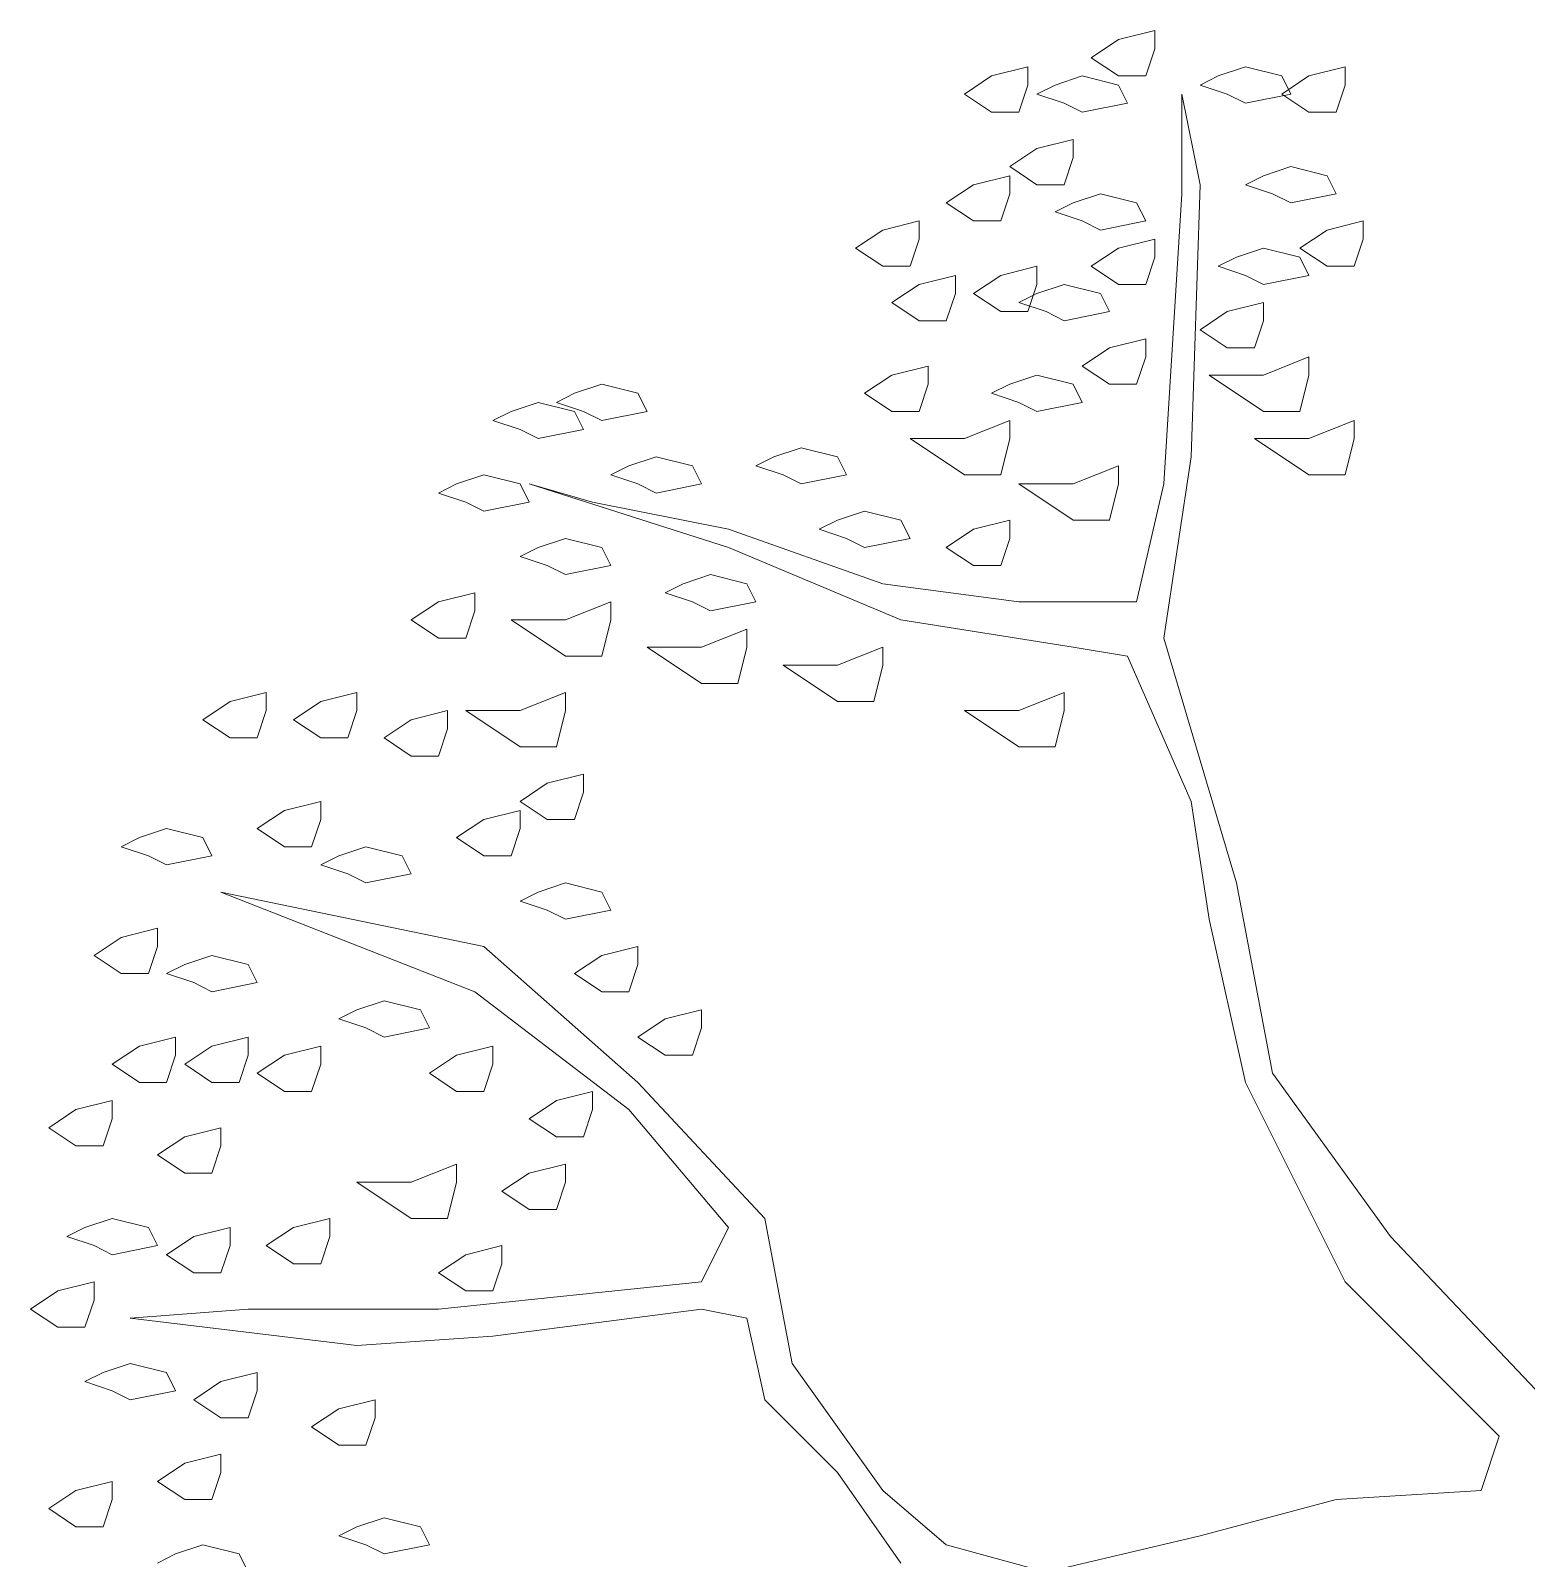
# Model space of a CAD drawing. Header units: millimetres. Extents: x 1389 to 2186, y 2011 to 2343.
# Drawn here: x 1389.9542 to 1390.1502, y 2334.6483 to 2334.8485 of the extents above; entities that cross this region are included whole.
import ezdxf

# ---------------------------------------------------------------- set-up
doc = ezdxf.new("R2010")
doc.units = ezdxf.units.MM
doc.layers.add('moveis', color=240, linetype='Continuous')
doc.layers.add('Vegetação', color=84, linetype='Continuous', lineweight=15)

# ---------------------------------------------------------------- blocks, each defined once
blk = doc.blocks.new('vegetal')
at = {"layer": 'Vegetação'}
for p, q in [((2182.81698, 2005.48665), (2182.82055, 2005.48902)), ((2182.82055, 2005.48902), (2182.8253, 2005.49021)), ((2182.8253, 2005.49021), (2182.8253, 2005.48783)), ((2182.82055, 2005.48427), (2182.81698, 2005.48665)), ((2182.8253, 2005.48783), (2182.82411, 2005.48427)), ((2182.80035, 2005.4819), (2182.80392, 2005.48427)), ((2182.80392, 2005.48427), (2182.80867, 2005.48546)), ((2182.80867, 2005.48546), (2182.80867, 2005.48308)), ((2182.8158, 2005.48427), (2182.81223, 2005.48308)), ((2182.82055, 2005.48308), (2182.8158, 2005.48427)), ((2182.82411, 2005.48427), (2182.82055, 2005.48427)), ((2182.83361, 2005.48427), (2182.83124, 2005.48308)), ((2182.83718, 2005.48546), (2182.83361, 2005.48427)), ((2182.84193, 2005.48427), (2182.83718, 2005.48546)), ((2182.84312, 2005.4819), (2182.84193, 2005.48427)), ((2182.84193, 2005.4819), (2182.84549, 2005.48427)), ((2182.84549, 2005.48427), (2182.85024, 2005.48546)), ((2182.85024, 2005.48546), (2182.85024, 2005.48308)), ((2182.80867, 2005.48308), (2182.80748, 2005.47952)), ((2182.81223, 2005.48308), (2182.80986, 2005.4819)), ((2182.82174, 2005.48071), (2182.82055, 2005.48308)), ((2182.83124, 2005.48308), (2182.8348, 2005.4819)), ((2182.85024, 2005.48308), (2182.84906, 2005.47952)), ((2182.80392, 2005.47952), (2182.80035, 2005.4819)), ((2182.80986, 2005.4819), (2182.81342, 2005.48071)), ((2182.81342, 2005.48071), (2182.8158, 2005.47952)), ((2182.8158, 2005.47952), (2182.82174, 2005.48071)), ((2182.82886, 2005.4819), (2182.82886, 2005.46883)), ((2182.83124, 2005.47002), (2182.82886, 2005.4819)), ((2182.8348, 2005.4819), (2182.83718, 2005.48071)), ((2182.83718, 2005.48071), (2182.84312, 2005.4819)), ((2182.84549, 2005.47952), (2182.84193, 2005.4819)), ((2182.80748, 2005.47952), (2182.80392, 2005.47952)), ((2182.84906, 2005.47952), (2182.84549, 2005.47952)), ((2182.80629, 2005.47239), (2182.80986, 2005.47477)), ((2182.80986, 2005.47477), (2182.81461, 2005.47596)), ((2182.81461, 2005.47596), (2182.81461, 2005.47358)), ((2182.80986, 2005.47002), (2182.80629, 2005.47239)), ((2182.81461, 2005.47358), (2182.81342, 2005.47002)), ((2182.84312, 2005.47239), (2182.83955, 2005.4712)), ((2182.84787, 2005.4712), (2182.84312, 2005.47239)), ((2182.80154, 2005.47002), (2182.80629, 2005.4712)), ((2182.80629, 2005.4712), (2182.80629, 2005.46883)), ((2182.83955, 2005.4712), (2182.83718, 2005.47002)), ((2182.84906, 2005.46883), (2182.84787, 2005.4712)), ((2182.79798, 2005.46764), (2182.80154, 2005.47002)), ((2182.80629, 2005.46883), (2182.80511, 2005.46527)), ((2182.81342, 2005.47002), (2182.80986, 2005.47002)), ((2182.81817, 2005.46883), (2182.81461, 2005.46764)), ((2182.82292, 2005.46764), (2182.81817, 2005.46883)), ((2182.82886, 2005.46883), (2182.82649, 2005.43082)), ((2182.83005, 2005.43438), (2182.83124, 2005.47002)), ((2182.83718, 2005.47002), (2182.84074, 2005.46883)), ((2182.84074, 2005.46883), (2182.84312, 2005.46764)), ((2182.84312, 2005.46764), (2182.84906, 2005.46883)), ((2182.80154, 2005.46527), (2182.79798, 2005.46764)), ((2182.81461, 2005.46764), (2182.81223, 2005.46645)), ((2182.81223, 2005.46645), (2182.8158, 2005.46527)), ((2182.82411, 2005.46527), (2182.82292, 2005.46764)), ((2182.78966, 2005.46408), (2182.79441, 2005.46527)), ((2182.79441, 2005.46527), (2182.79441, 2005.46289)), ((2182.80511, 2005.46527), (2182.80154, 2005.46527)), ((2182.8158, 2005.46527), (2182.81817, 2005.46408)), ((2182.81817, 2005.46408), (2182.82411, 2005.46527)), ((2182.84787, 2005.46408), (2182.85262, 2005.46527)), ((2182.85262, 2005.46527), (2182.85262, 2005.46289)), ((2182.7861, 2005.4617), (2182.78966, 2005.46408)), ((2182.79441, 2005.46289), (2182.79323, 2005.45933)), ((2182.82055, 2005.4617), (2182.8253, 2005.46289)), ((2182.8253, 2005.46289), (2182.8253, 2005.46051)), ((2182.84431, 2005.4617), (2182.84787, 2005.46408)), ((2182.85262, 2005.46289), (2182.85143, 2005.45933)), ((2182.78966, 2005.45933), (2182.7861, 2005.4617)), ((2182.81698, 2005.45933), (2182.82055, 2005.4617)), ((2182.8253, 2005.46051), (2182.82411, 2005.45695)), ((2182.83599, 2005.46051), (2182.83361, 2005.45933)), ((2182.83955, 2005.4617), (2182.83599, 2005.46051)), ((2182.84431, 2005.46051), (2182.83955, 2005.4617)), ((2182.84787, 2005.45933), (2182.84431, 2005.4617)), ((2182.84549, 2005.45814), (2182.84431, 2005.46051)), ((2182.79323, 2005.45933), (2182.78966, 2005.45933)), ((2182.80511, 2005.45814), (2182.80986, 2005.45933)), ((2182.80986, 2005.45933), (2182.80986, 2005.45695)), ((2182.82055, 2005.45695), (2182.81698, 2005.45933)), ((2182.83361, 2005.45933), (2182.83718, 2005.45814)), ((2182.85143, 2005.45933), (2182.84787, 2005.45933)), ((2182.79085, 2005.45457), (2182.79441, 2005.45695)), ((2182.79441, 2005.45695), (2182.79917, 2005.45814)), ((2182.79917, 2005.45814), (2182.79917, 2005.45576)), ((2182.80154, 2005.45576), (2182.80511, 2005.45814)), ((2182.80986, 2005.45695), (2182.80867, 2005.45339)), ((2182.81342, 2005.45695), (2182.80986, 2005.45576)), ((2182.81817, 2005.45576), (2182.81342, 2005.45695)), ((2182.82411, 2005.45695), (2182.82055, 2005.45695)), ((2182.83718, 2005.45814), (2182.83955, 2005.45695)), ((2182.83955, 2005.45695), (2182.84549, 2005.45814)), ((2182.79441, 2005.4522), (2182.79085, 2005.45457)), ((2182.79917, 2005.45576), (2182.79798, 2005.4522)), ((2182.80511, 2005.45339), (2182.80154, 2005.45576)), ((2182.80986, 2005.45576), (2182.80748, 2005.45457)), ((2182.80748, 2005.45457), (2182.81105, 2005.45339)), ((2182.81936, 2005.45339), (2182.81817, 2005.45576)), ((2182.8348, 2005.45339), (2182.83955, 2005.45457)), ((2182.83955, 2005.45457), (2182.83955, 2005.4522)), ((2182.80867, 2005.45339), (2182.80511, 2005.45339)), ((2182.81105, 2005.45339), (2182.81342, 2005.4522)), ((2182.81342, 2005.4522), (2182.81936, 2005.45339)), ((2182.83124, 2005.45101), (2182.8348, 2005.45339)), ((2182.79798, 2005.4522), (2182.79441, 2005.4522)), ((2182.8348, 2005.44864), (2182.83124, 2005.45101)), ((2182.83955, 2005.4522), (2182.83837, 2005.44864)), ((2182.8158, 2005.44626), (2182.81936, 2005.44864)), ((2182.81936, 2005.44864), (2182.82411, 2005.44982)), ((2182.82411, 2005.44982), (2182.82411, 2005.44745)), ((2182.83837, 2005.44864), (2182.8348, 2005.44864)), ((2182.79085, 2005.44507), (2182.7956, 2005.44626)), ((2182.7956, 2005.44626), (2182.7956, 2005.44388)), ((2182.81936, 2005.44388), (2182.8158, 2005.44626)), ((2182.82411, 2005.44745), (2182.82292, 2005.44388)), ((2182.83955, 2005.44507), (2182.84549, 2005.44745)), ((2182.84549, 2005.44745), (2182.84549, 2005.44507)), ((2182.78729, 2005.4427), (2182.79085, 2005.44507)), ((2182.80986, 2005.44507), (2182.80629, 2005.44388)), ((2182.81461, 2005.44388), (2182.80986, 2005.44507)), ((2182.83243, 2005.44507), (2182.83955, 2005.44507)), ((2182.83955, 2005.44032), (2182.83243, 2005.44507)), ((2182.84549, 2005.44507), (2182.84431, 2005.44032)), ((2182.74928, 2005.4427), (2182.7469, 2005.44151)), ((2182.75284, 2005.44388), (2182.74928, 2005.4427)), ((2182.75759, 2005.4427), (2182.75284, 2005.44388)), ((2182.75878, 2005.44032), (2182.75759, 2005.4427)), ((2182.79085, 2005.44032), (2182.78729, 2005.4427)), ((2182.7956, 2005.44388), (2182.79441, 2005.44032)), ((2182.80629, 2005.44388), (2182.80392, 2005.4427)), ((2182.80392, 2005.4427), (2182.80748, 2005.44151)), ((2182.8158, 2005.44151), (2182.81461, 2005.44388)), ((2182.82292, 2005.44388), (2182.81936, 2005.44388)), ((2182.74096, 2005.44032), (2182.73858, 2005.43913)), ((2182.74452, 2005.44151), (2182.74096, 2005.44032)), ((2182.74928, 2005.44032), (2182.74452, 2005.44151)), ((2182.7469, 2005.44151), (2182.75046, 2005.44032)), ((2182.75046, 2005.43794), (2182.74928, 2005.44032)), ((2182.75046, 2005.44032), (2182.75284, 2005.43913)), ((2182.75284, 2005.43913), (2182.75878, 2005.44032)), ((2182.79441, 2005.44032), (2182.79085, 2005.44032)), ((2182.80748, 2005.44151), (2182.80986, 2005.44032)), ((2182.80986, 2005.44032), (2182.8158, 2005.44151)), ((2182.84431, 2005.44032), (2182.83955, 2005.44032)), ((2182.73858, 2005.43913), (2182.74215, 2005.43794)), ((2182.80035, 2005.43676), (2182.80629, 2005.43913)), ((2182.80629, 2005.43913), (2182.80629, 2005.43676)), ((2182.84549, 2005.43676), (2182.85143, 2005.43913)), ((2182.85143, 2005.43913), (2182.85143, 2005.43676)), ((2182.74215, 2005.43794), (2182.74452, 2005.43676)), ((2182.74452, 2005.43676), (2182.75046, 2005.43794)), ((2182.79323, 2005.43676), (2182.80035, 2005.43676)), ((2182.80035, 2005.43201), (2182.79323, 2005.43676)), ((2182.80629, 2005.43676), (2182.80511, 2005.43201)), ((2182.83837, 2005.43676), (2182.84549, 2005.43676)), ((2182.84549, 2005.43201), (2182.83837, 2005.43676)), ((2182.85143, 2005.43676), (2182.85024, 2005.43201)), ((2182.75997, 2005.43438), (2182.7564, 2005.43319)), ((2182.76472, 2005.43319), (2182.75997, 2005.43438)), ((2182.77541, 2005.43438), (2182.77303, 2005.43319)), ((2182.77897, 2005.43557), (2182.77541, 2005.43438)), ((2182.78372, 2005.43438), (2182.77897, 2005.43557)), ((2182.78491, 2005.43201), (2182.78372, 2005.43438)), ((2182.82649, 2005.41062), (2182.83005, 2005.43438)), ((2182.7564, 2005.43319), (2182.75403, 2005.43201)), ((2182.76591, 2005.43082), (2182.76472, 2005.43319)), ((2182.77303, 2005.43319), (2182.7766, 2005.43201)), ((2182.81461, 2005.43082), (2182.82055, 2005.43319)), ((2182.82055, 2005.43319), (2182.82055, 2005.43082)), ((2182.73383, 2005.43082), (2182.73146, 2005.42963)), ((2182.7374, 2005.43201), (2182.73383, 2005.43082)), ((2182.74215, 2005.43082), (2182.7374, 2005.43201)), ((2182.74334, 2005.42844), (2182.74215, 2005.43082)), ((2182.74334, 2005.43082), (2182.76947, 2005.4225)), ((2182.75165, 2005.42844), (2182.74334, 2005.43082)), ((2182.75403, 2005.43201), (2182.75759, 2005.43082)), ((2182.75759, 2005.43082), (2182.75997, 2005.42963)), ((2182.75997, 2005.42963), (2182.76591, 2005.43082)), ((2182.7766, 2005.43201), (2182.77897, 2005.43082)), ((2182.77897, 2005.43082), (2182.78491, 2005.43201)), ((2182.80511, 2005.43201), (2182.80035, 2005.43201)), ((2182.80748, 2005.43082), (2182.81461, 2005.43082)), ((2182.81461, 2005.42607), (2182.80748, 2005.43082)), ((2182.82055, 2005.43082), (2182.81936, 2005.42607)), ((2182.82649, 2005.43082), (2182.82292, 2005.41538)), ((2182.85024, 2005.43201), (2182.84549, 2005.43201)), ((2182.73146, 2005.42963), (2182.73502, 2005.42844)), ((2182.73502, 2005.42844), (2182.7374, 2005.42725)), ((2182.7374, 2005.42725), (2182.74334, 2005.42844)), ((2182.76947, 2005.42488), (2182.75165, 2005.42844)), ((2182.78729, 2005.42725), (2182.78372, 2005.42607)), ((2182.79204, 2005.42607), (2182.78729, 2005.42725)), ((2182.78966, 2005.41775), (2182.76947, 2005.42488)), ((2182.78372, 2005.42607), (2182.78135, 2005.42488)), ((2182.78135, 2005.42488), (2182.78491, 2005.42369)), ((2182.79323, 2005.42369), (2182.79204, 2005.42607)), ((2182.79798, 2005.4225), (2182.80154, 2005.42488)), ((2182.80154, 2005.42488), (2182.80629, 2005.42607)), ((2182.80629, 2005.42607), (2182.80629, 2005.42369)), ((2182.81936, 2005.42607), (2182.81461, 2005.42607)), ((2182.74452, 2005.4225), (2182.74215, 2005.42131)), ((2182.74809, 2005.42369), (2182.74452, 2005.4225)), ((2182.75284, 2005.4225), (2182.74809, 2005.42369)), ((2182.75403, 2005.42013), (2182.75284, 2005.4225)), ((2182.76947, 2005.4225), (2182.79204, 2005.413)), ((2182.78491, 2005.42369), (2182.78729, 2005.4225)), ((2182.78729, 2005.4225), (2182.79323, 2005.42369)), ((2182.80154, 2005.42013), (2182.79798, 2005.4225)), ((2182.80629, 2005.42369), (2182.80511, 2005.42013)), ((2182.74215, 2005.42131), (2182.74571, 2005.42013)), ((2182.74571, 2005.42013), (2182.74809, 2005.41894)), ((2182.74809, 2005.41894), (2182.75403, 2005.42013)), ((2182.76709, 2005.41894), (2182.76353, 2005.41775)), ((2182.77185, 2005.41775), (2182.76709, 2005.41894)), ((2182.80511, 2005.42013), (2182.80154, 2005.42013)), ((2182.73146, 2005.41538), (2182.73621, 2005.41656)), ((2182.73621, 2005.41656), (2182.73621, 2005.41419)), ((2182.76353, 2005.41775), (2182.76115, 2005.41656)), ((2182.76115, 2005.41656), (2182.76472, 2005.41538)), ((2182.77303, 2005.41538), (2182.77185, 2005.41775)), ((2182.80748, 2005.41538), (2182.78966, 2005.41775)), ((2182.72789, 2005.413), (2182.73146, 2005.41538)), ((2182.74809, 2005.413), (2182.75403, 2005.41538)), ((2182.75403, 2005.41538), (2182.75403, 2005.413)), ((2182.76472, 2005.41538), (2182.76709, 2005.41419)), ((2182.76709, 2005.41419), (2182.77303, 2005.41538)), ((2182.82292, 2005.41538), (2182.80748, 2005.41538)), ((2182.73146, 2005.41062), (2182.72789, 2005.413)), ((2182.73621, 2005.41419), (2182.73502, 2005.41062)), ((2182.74809, 2005.40825), (2182.74096, 2005.413)), ((2182.74096, 2005.413), (2182.74809, 2005.413)), ((2182.75403, 2005.413), (2182.75284, 2005.40825)), ((2182.79204, 2005.413), (2182.81461, 2005.40944)), ((2182.73502, 2005.41062), (2182.73146, 2005.41062)), ((2182.76591, 2005.40944), (2182.77185, 2005.41181)), ((2182.77185, 2005.41181), (2182.77185, 2005.40944)), ((2182.83599, 2005.37855), (2182.82649, 2005.41062)), ((2182.75284, 2005.40825), (2182.74809, 2005.40825)), ((2182.76591, 2005.40468), (2182.75878, 2005.40944)), ((2182.75878, 2005.40944), (2182.76591, 2005.40944)), ((2182.77185, 2005.40944), (2182.77066, 2005.40468)), ((2182.78372, 2005.40706), (2182.78966, 2005.40944)), ((2182.78966, 2005.40944), (2182.78966, 2005.40706)), ((2182.81461, 2005.40944), (2182.82174, 2005.40825)), ((2182.82174, 2005.40825), (2182.83005, 2005.38924)), ((2182.7766, 2005.40706), (2182.78372, 2005.40706)), ((2182.78372, 2005.40231), (2182.7766, 2005.40706)), ((2182.78966, 2005.40706), (2182.78848, 2005.40231)), ((2182.77066, 2005.40468), (2182.76591, 2005.40468)), ((2182.70057, 2005.39993), (2182.70414, 2005.40231)), ((2182.70414, 2005.40231), (2182.70889, 2005.4035)), ((2182.70889, 2005.4035), (2182.70889, 2005.40112)), ((2182.71245, 2005.39993), (2182.71602, 2005.40231)), ((2182.71602, 2005.40231), (2182.72077, 2005.4035)), ((2182.72077, 2005.4035), (2182.72077, 2005.40112)), ((2182.74215, 2005.40112), (2182.74809, 2005.4035)), ((2182.74809, 2005.4035), (2182.74809, 2005.40112)), ((2182.78848, 2005.40231), (2182.78372, 2005.40231)), ((2182.80748, 2005.40112), (2182.81342, 2005.4035)), ((2182.81342, 2005.4035), (2182.81342, 2005.40112)), ((2182.70889, 2005.40112), (2182.7077, 2005.39756)), ((2182.72077, 2005.40112), (2182.71958, 2005.39756)), ((2182.72789, 2005.39993), (2182.73265, 2005.40112)), ((2182.73265, 2005.40112), (2182.73265, 2005.39875)), ((2182.73502, 2005.40112), (2182.74215, 2005.40112)), ((2182.74215, 2005.39637), (2182.73502, 2005.40112)), ((2182.74809, 2005.40112), (2182.7469, 2005.39637)), ((2182.80035, 2005.40112), (2182.80748, 2005.40112)), ((2182.80748, 2005.39637), (2182.80035, 2005.40112)), ((2182.81342, 2005.40112), (2182.81223, 2005.39637)), ((2182.70414, 2005.39756), (2182.70057, 2005.39993)), ((2182.71602, 2005.39756), (2182.71245, 2005.39993)), ((2182.72433, 2005.39756), (2182.72789, 2005.39993)), ((2182.73265, 2005.39875), (2182.73146, 2005.39518)), ((2182.7077, 2005.39756), (2182.70414, 2005.39756)), ((2182.71958, 2005.39756), (2182.71602, 2005.39756)), ((2182.72789, 2005.39518), (2182.72433, 2005.39756)), ((2182.7469, 2005.39637), (2182.74215, 2005.39637)), ((2182.81223, 2005.39637), (2182.80748, 2005.39637)), ((2182.73146, 2005.39518), (2182.72789, 2005.39518)), ((2182.74571, 2005.39162), (2182.75046, 2005.39281)), ((2182.75046, 2005.39281), (2182.75046, 2005.39043)), ((2182.74215, 2005.38924), (2182.74571, 2005.39162)), ((2182.75046, 2005.39043), (2182.74928, 2005.38687)), ((2182.71126, 2005.38805), (2182.71602, 2005.38924)), ((2182.71602, 2005.38924), (2182.71602, 2005.38687)), ((2182.74571, 2005.38687), (2182.74215, 2005.38924)), ((2182.83005, 2005.38924), (2182.83243, 2005.3738)), ((2182.7077, 2005.38568), (2182.71126, 2005.38805)), ((2182.71602, 2005.38687), (2182.71483, 2005.3833)), ((2182.73383, 2005.38449), (2182.7374, 2005.38687)), ((2182.7374, 2005.38687), (2182.74215, 2005.38805)), ((2182.74215, 2005.38805), (2182.74215, 2005.38568)), ((2182.74928, 2005.38687), (2182.74571, 2005.38687)), ((2182.69226, 2005.38449), (2182.68988, 2005.3833)), ((2182.69582, 2005.38568), (2182.69226, 2005.38449)), ((2182.70057, 2005.38449), (2182.69582, 2005.38568)), ((2182.70176, 2005.38212), (2182.70057, 2005.38449)), ((2182.71126, 2005.3833), (2182.7077, 2005.38568)), ((2182.7374, 2005.38212), (2182.73383, 2005.38449)), ((2182.74215, 2005.38568), (2182.74096, 2005.38212)), ((2182.68988, 2005.3833), (2182.69345, 2005.38212)), ((2182.71483, 2005.3833), (2182.71126, 2005.3833)), ((2182.72195, 2005.3833), (2182.71839, 2005.38212)), ((2182.72671, 2005.38212), (2182.72195, 2005.3833)), ((2182.69345, 2005.38212), (2182.69582, 2005.38093)), ((2182.69582, 2005.38093), (2182.70176, 2005.38212)), ((2182.71839, 2005.38212), (2182.71602, 2005.38093)), ((2182.71602, 2005.38093), (2182.71958, 2005.37974)), ((2182.72789, 2005.37974), (2182.72671, 2005.38212)), ((2182.74096, 2005.38212), (2182.7374, 2005.38212)), ((2182.71958, 2005.37974), (2182.72195, 2005.37855)), ((2182.72195, 2005.37855), (2182.72789, 2005.37974)), ((2182.74809, 2005.37855), (2182.74452, 2005.37736)), ((2182.75284, 2005.37736), (2182.74809, 2005.37855)), ((2182.84074, 2005.35361), (2182.83599, 2005.37855)), ((2182.70295, 2005.37736), (2182.73621, 2005.3643)), ((2182.7374, 2005.37024), (2182.70295, 2005.37736)), ((2182.74452, 2005.37736), (2182.74215, 2005.37618)), ((2182.75403, 2005.37499), (2182.75284, 2005.37736)), ((2182.74215, 2005.37618), (2182.74571, 2005.37499)), ((2182.74571, 2005.37499), (2182.74809, 2005.3738)), ((2182.74809, 2005.3738), (2182.75403, 2005.37499)), ((2182.68988, 2005.37142), (2182.69463, 2005.37261)), ((2182.69463, 2005.37261), (2182.69463, 2005.37024)), ((2182.83243, 2005.3738), (2182.83718, 2005.35242)), ((2182.68632, 2005.36905), (2182.68988, 2005.37142)), ((2182.69463, 2005.37024), (2182.69345, 2005.36667)), ((2182.75759, 2005.35242), (2182.7374, 2005.37024)), ((2182.75284, 2005.36905), (2182.75759, 2005.37024)), ((2182.75759, 2005.37024), (2182.75759, 2005.36786)), ((2182.68988, 2005.36667), (2182.68632, 2005.36905)), ((2182.70176, 2005.36905), (2182.6982, 2005.36786)), ((2182.70651, 2005.36786), (2182.70176, 2005.36905)), ((2182.74928, 2005.36667), (2182.75284, 2005.36905)), ((2182.69345, 2005.36667), (2182.68988, 2005.36667)), ((2182.6982, 2005.36786), (2182.69582, 2005.36667)), ((2182.69582, 2005.36667), (2182.69938, 2005.36549)), ((2182.7077, 2005.36549), (2182.70651, 2005.36786)), ((2182.75284, 2005.3643), (2182.74928, 2005.36667)), ((2182.75759, 2005.36786), (2182.7564, 2005.3643)), ((2182.69938, 2005.36549), (2182.70176, 2005.3643)), ((2182.70176, 2005.3643), (2182.7077, 2005.36549)), ((2182.73621, 2005.3643), (2182.7564, 2005.34886)), ((2182.7564, 2005.3643), (2182.75284, 2005.3643)), ((2182.72433, 2005.36311), (2182.72077, 2005.36192)), ((2182.72908, 2005.36192), (2182.72433, 2005.36311)), ((2182.72077, 2005.36192), (2182.71839, 2005.36073)), ((2182.71839, 2005.36073), (2182.72195, 2005.35955)), ((2182.73027, 2005.35955), (2182.72908, 2005.36192)), ((2182.75759, 2005.35836), (2182.76115, 2005.36073)), ((2182.76115, 2005.36073), (2182.76591, 2005.36192)), ((2182.76591, 2005.36192), (2182.76591, 2005.35955)), ((2182.69226, 2005.35717), (2182.69701, 2005.35836)), ((2182.69701, 2005.35836), (2182.69701, 2005.35598)), ((2182.70176, 2005.35717), (2182.70651, 2005.35836)), ((2182.70651, 2005.35836), (2182.70651, 2005.35598)), ((2182.72195, 2005.35955), (2182.72433, 2005.35836)), ((2182.72433, 2005.35836), (2182.73027, 2005.35955)), ((2182.76115, 2005.35598), (2182.75759, 2005.35836)), ((2182.76591, 2005.35955), (2182.76472, 2005.35598)), ((2182.68869, 2005.3548), (2182.69226, 2005.35717)), ((2182.6982, 2005.3548), (2182.70176, 2005.35717)), ((2182.71126, 2005.35598), (2182.71602, 2005.35717)), ((2182.71602, 2005.35717), (2182.71602, 2005.3548)), ((2182.73383, 2005.35598), (2182.73858, 2005.35717)), ((2182.73858, 2005.35717), (2182.73858, 2005.3548)), ((2182.69226, 2005.35242), (2182.68869, 2005.3548)), ((2182.69701, 2005.35598), (2182.69582, 2005.35242)), ((2182.70176, 2005.35242), (2182.6982, 2005.3548)), ((2182.70651, 2005.35598), (2182.70532, 2005.35242)), ((2182.7077, 2005.35361), (2182.71126, 2005.35598)), ((2182.71602, 2005.3548), (2182.71483, 2005.35123)), ((2182.73027, 2005.35361), (2182.73383, 2005.35598)), ((2182.73858, 2005.3548), (2182.7374, 2005.35123)), ((2182.76472, 2005.35598), (2182.76115, 2005.35598)), ((2182.69582, 2005.35242), (2182.69226, 2005.35242)), ((2182.70532, 2005.35242), (2182.70176, 2005.35242)), ((2182.71126, 2005.35123), (2182.7077, 2005.35361)), ((2182.73383, 2005.35123), (2182.73027, 2005.35361)), ((2182.77422, 2005.3346), (2182.75759, 2005.35242)), ((2182.83718, 2005.35242), (2182.85024, 2005.32629)), ((2182.85618, 2005.33223), (2182.84074, 2005.35361)), ((2182.71483, 2005.35123), (2182.71126, 2005.35123)), ((2182.7374, 2005.35123), (2182.73383, 2005.35123)), ((2182.7469, 2005.35004), (2182.75165, 2005.35123)), ((2182.75165, 2005.35123), (2182.75165, 2005.34886)), ((2182.68038, 2005.34648), (2182.68394, 2005.34886)), ((2182.68394, 2005.34886), (2182.68869, 2005.35004)), ((2182.68869, 2005.35004), (2182.68869, 2005.34767)), ((2182.74334, 2005.34767), (2182.7469, 2005.35004)), ((2182.75165, 2005.34886), (2182.75046, 2005.34529)), ((2182.7564, 2005.34886), (2182.76947, 2005.33341)), ((2182.68394, 2005.3441), (2182.68038, 2005.34648)), ((2182.68869, 2005.34767), (2182.68751, 2005.3441)), ((2182.6982, 2005.34529), (2182.70295, 2005.34648)), ((2182.70295, 2005.34648), (2182.70295, 2005.3441)), ((2182.7469, 2005.34529), (2182.74334, 2005.34767)), ((2182.69463, 2005.34292), (2182.6982, 2005.34529)), ((2182.75046, 2005.34529), (2182.7469, 2005.34529)), ((2182.68751, 2005.3441), (2182.68394, 2005.3441)), ((2182.6982, 2005.34054), (2182.69463, 2005.34292)), ((2182.70295, 2005.3441), (2182.70176, 2005.34054)), ((2182.70176, 2005.34054), (2182.6982, 2005.34054)), ((2182.72789, 2005.33935), (2182.73383, 2005.34173)), ((2182.73383, 2005.34173), (2182.73383, 2005.33935)), ((2182.73977, 2005.33817), (2182.74334, 2005.34054)), ((2182.74334, 2005.34054), (2182.74809, 2005.34173)), ((2182.74809, 2005.34173), (2182.74809, 2005.33935)), ((2182.72077, 2005.33935), (2182.72789, 2005.33935)), ((2182.72789, 2005.3346), (2182.72077, 2005.33935)), ((2182.73383, 2005.33935), (2182.73265, 2005.3346)), ((2182.74334, 2005.33579), (2182.73977, 2005.33817)), ((2182.74809, 2005.33935), (2182.7469, 2005.33579)), ((2182.68869, 2005.3346), (2182.68513, 2005.33341)), ((2182.69345, 2005.33341), (2182.68869, 2005.3346)), ((2182.71245, 2005.33341), (2182.7172, 2005.3346)), ((2182.7172, 2005.3346), (2182.7172, 2005.33223)), ((2182.73265, 2005.3346), (2182.72789, 2005.3346)), ((2182.7469, 2005.33579), (2182.74334, 2005.33579)), ((2182.77778, 2005.3156), (2182.77422, 2005.3346)), ((2182.68513, 2005.33341), (2182.68275, 2005.33223)), ((2182.68275, 2005.33223), (2182.68632, 2005.33104)), ((2182.69463, 2005.33104), (2182.69345, 2005.33341)), ((2182.69582, 2005.32985), (2182.69938, 2005.33223)), ((2182.69938, 2005.33223), (2182.70414, 2005.33341)), ((2182.70414, 2005.33341), (2182.70414, 2005.33104)), ((2182.70889, 2005.33104), (2182.71245, 2005.33341)), ((2182.7172, 2005.33223), (2182.71602, 2005.32866)), ((2182.76947, 2005.33341), (2182.76591, 2005.32629)), ((2182.87757, 2005.30966), (2182.85618, 2005.33223)), ((2182.68632, 2005.33104), (2182.68869, 2005.32985)), ((2182.68869, 2005.32985), (2182.69463, 2005.33104)), ((2182.70414, 2005.33104), (2182.70295, 2005.32747)), ((2182.71245, 2005.32866), (2182.70889, 2005.33104)), ((2182.73502, 2005.32985), (2182.73977, 2005.33104)), ((2182.73977, 2005.33104), (2182.73977, 2005.32866)), ((2182.69938, 2005.32747), (2182.69582, 2005.32985)), ((2182.71602, 2005.32866), (2182.71245, 2005.32866)), ((2182.73146, 2005.32747), (2182.73502, 2005.32985)), ((2182.73977, 2005.32866), (2182.73858, 2005.3251)), ((2182.68157, 2005.3251), (2182.68632, 2005.32629)), ((2182.68632, 2005.32629), (2182.68632, 2005.32391)), ((2182.70295, 2005.32747), (2182.69938, 2005.32747)), ((2182.73502, 2005.3251), (2182.73146, 2005.32747)), ((2182.76591, 2005.32629), (2182.73146, 2005.32272)), ((2182.85024, 2005.32629), (2182.87044, 2005.30609)), ((2182.678, 2005.32272), (2182.68157, 2005.3251)), ((2182.73858, 2005.3251), (2182.73502, 2005.3251)), ((2182.68157, 2005.32035), (2182.678, 2005.32272)), ((2182.68632, 2005.32391), (2182.68513, 2005.32035)), ((2182.70651, 2005.32272), (2182.69107, 2005.32154)), ((2182.73146, 2005.32272), (2182.70651, 2005.32272)), ((2182.73858, 2005.31916), (2182.76591, 2005.32272)), ((2182.76591, 2005.32272), (2182.77185, 2005.32154)), ((2182.68513, 2005.32035), (2182.68157, 2005.32035)), ((2182.69107, 2005.32154), (2182.72077, 2005.31797)), ((2182.77185, 2005.32154), (2182.77422, 2005.31084)), ((2182.72077, 2005.31797), (2182.73858, 2005.31916)), ((2182.68751, 2005.31441), (2182.68513, 2005.31322)), ((2182.69107, 2005.3156), (2182.68751, 2005.31441)), ((2182.69582, 2005.31441), (2182.69107, 2005.3156)), ((2182.69701, 2005.31203), (2182.69582, 2005.31441)), ((2182.70295, 2005.31322), (2182.7077, 2005.31441)), ((2182.7077, 2005.31441), (2182.7077, 2005.31203)), ((2182.78966, 2005.29897), (2182.77778, 2005.3156)), ((2182.68513, 2005.31322), (2182.68869, 2005.31203)), ((2182.69938, 2005.31084), (2182.70295, 2005.31322)), ((2182.68869, 2005.31203), (2182.69107, 2005.31084)), ((2182.69107, 2005.31084), (2182.69701, 2005.31203)), ((2182.70295, 2005.30847), (2182.69938, 2005.31084)), ((2182.7077, 2005.31203), (2182.70651, 2005.30847)), ((2182.71839, 2005.30966), (2182.72314, 2005.31084)), ((2182.72314, 2005.31084), (2182.72314, 2005.30847)), ((2182.77422, 2005.31084), (2182.78372, 2005.30134)), ((2182.70651, 2005.30847), (2182.70295, 2005.30847)), ((2182.71483, 2005.30728), (2182.71839, 2005.30966)), ((2182.72314, 2005.30847), (2182.72195, 2005.30491)), ((2182.71839, 2005.30491), (2182.71483, 2005.30728)), ((2182.72195, 2005.30491), (2182.71839, 2005.30491)), ((2182.87044, 2005.30609), (2182.86806, 2005.29897)), ((2182.69463, 2005.30015), (2182.6982, 2005.30253)), ((2182.6982, 2005.30253), (2182.70295, 2005.30372)), ((2182.70295, 2005.30372), (2182.70295, 2005.30134)), ((2182.68394, 2005.29897), (2182.68869, 2005.30015)), ((2182.68869, 2005.30015), (2182.68869, 2005.29778)), ((2182.6982, 2005.29778), (2182.69463, 2005.30015)), ((2182.70295, 2005.30134), (2182.70176, 2005.29778)), ((2182.78372, 2005.30134), (2182.79204, 2005.28946)), ((2182.68038, 2005.29659), (2182.68394, 2005.29897)), ((2182.79798, 2005.29184), (2182.78966, 2005.29897)), ((2182.86806, 2005.29897), (2182.84906, 2005.29778)), ((2182.68394, 2005.29421), (2182.68038, 2005.29659)), ((2182.68869, 2005.29778), (2182.68751, 2005.29421)), ((2182.70176, 2005.29778), (2182.6982, 2005.29778)), ((2182.84906, 2005.29778), (2182.83124, 2005.29303)), ((2182.68751, 2005.29421), (2182.68394, 2005.29421)), ((2182.72077, 2005.29421), (2182.71839, 2005.29303)), ((2182.72433, 2005.2954), (2182.72077, 2005.29421)), ((2182.72908, 2005.29421), (2182.72433, 2005.2954)), ((2182.73027, 2005.29184), (2182.72908, 2005.29421)), ((2182.71839, 2005.29303), (2182.72195, 2005.29184)), ((2182.83124, 2005.29303), (2182.81105, 2005.28828)), ((2182.69701, 2005.29065), (2182.69463, 2005.28946)), ((2182.70057, 2005.29184), (2182.69701, 2005.29065)), ((2182.70532, 2005.29065), (2182.70057, 2005.29184)), ((2182.70651, 2005.28828), (2182.70532, 2005.29065)), ((2182.72195, 2005.29184), (2182.72433, 2005.29065)), ((2182.72433, 2005.29065), (2182.73027, 2005.29184)), ((2182.81105, 2005.28828), (2182.79798, 2005.29184))]:
    blk.add_line(p, q, dxfattribs=at)

msp = doc.modelspace()

# ---------------------------------------------------------------- block references
at = {"layer": 'moveis'}
msp.add_blockref('vegetal', (-792.72383, 329.35829), dxfattribs=at)

doc.saveas('drawing.dxf')
